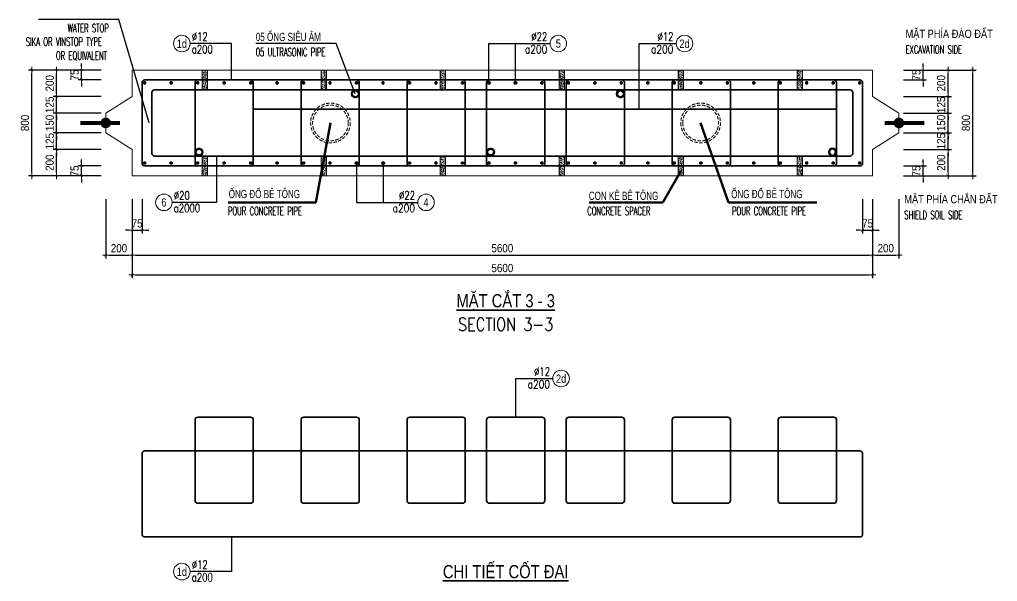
# Model space of a CAD drawing. Header units: millimetres. Extents: x -642477 to 1168880, y -27982 to 330379.
# Drawn here: x 324907 to 347096, y 69033 to 81767 of the extents above; entities that cross this region are included whole.
import ezdxf
from ezdxf.enums import TextEntityAlignment as Align

# ---------------------------------------------------------------- set-up
doc = ezdxf.new("R2010")
doc.units = ezdxf.units.MM
doc.linetypes.add('HIDDEN', pattern=[0.375, 0.25, -0.125])
doc.layers.get('0').update_dxf_attribs({"lineweight": 20})
doc.layers.get('Defpoints').update_dxf_attribs({"color": 151, "lineweight": 9})
for name, color, linetype, lineweight in [('NDC_S_BREAK-LINE', 1, 'Continuous', 15), ('NDC_S_DIAPHGRAM WALL', 3, 'Continuous', 20), ('NDC_S_DIM', 1, 'Continuous', 15), ('NDC_S_ENG TITLE', 3, 'Continuous', 20), ('NDC_S_HATCH MATERIAL', 8, 'Continuous', 13), ('NDC_S_LEADER', 1, 'Continuous', 15), ('NDC_S_LEVEL TEXT', 7, 'Continuous', 20), ('NDC_S_REBAR', 4, 'Continuous', 35), ('NDC_S_VN TEXT', 7, 'Continuous', 20), ('NDC_S_VN TITLE', 6, 'Continuous', 35)]:
    doc.layers.add(name, color=color, linetype=linetype, lineweight=lineweight)
doc.layers.add('NDC_S_REBAR DES.', color=2, linetype='Continuous')
doc.styles.add('ARIAL', font='arial.ttf', dxfattribs={"width": 0.8})
doc.styles.add('NDC_ARIAL', font='arial.ttf', dxfattribs={"width": 0.85})
doc.styles.add('NDC_DIM', font='', dxfattribs={"width": 0.75})
doc.styles.add('NDC_EN TXT', font='romans.shx', dxfattribs={"width": 0.8})
doc.styles.get('NDC_DIM').set_extended_font_data('Dotum')
doc.dimstyles.new('A1-NDC-1-25 (x3)', dxfattribs={"dimscale": 75, "dimtxt": 2.5, "dimasz": 1, "dimexe": 1, "dimexo": 0, "dimgap": 0.8, "dimtad": 1, "dimdec": 0, "dimlfac": 0.333333, "dimdsep": 46, "dimtxsty": 'NDC_ARIAL', "dimblk": 'DIMMARK', "dimcen": 49999.938995, "dimdle": 1.5, "dimclrd": 1, "dimclre": 1, "dimclrt": 3, "dimadec": 0, "dimazin": 0, "dimtfac": 1, "dimtdec": 0, "dimtix": 1, "dimtmove": 2, "dimatfit": 3, "dimfxl": 1, "dimarcsym": 0})
doc.dimstyles.new('NDC_dim_25', dxfattribs={"dimscale": 25, "dimtxt": 2.2, "dimasz": 1.5, "dimexe": 1.5, "dimexo": 2.5, "dimgap": 1, "dimtad": 1, "dimdec": 0, "dimzin": 0, "dimdsep": 46, "dimtxsty": 'NDC_DIM', "dimblk": 'DIMMARK', "dimcen": 0.09, "dimdle": 1.2, "dimclrd": 1, "dimclre": 1, "dimclrt": 3, "dimadec": 0, "dimazin": 0, "dimtfac": 1, "dimtdec": 0, "dimtix": 1, "dimtofl": 0, "dimtmove": 0, "dimatfit": 3, "dimfxl": 6, "dimfxlon": 1, "dimtolj": 1, "dimtzin": 0, "dimarcsym": 0})

# ---------------------------------------------------------------- blocks, each defined once
blk = doc.blocks.new('DIMMARK')
at = {"layer": 'NDC_S_DIM', "color": 1}
blk.add_line((-1.5, 0), (1, 0), dxfattribs=at)
at = {"layer": 'NDC_S_DIM', "color": 2, "const_width": 0.1}
blk.add_lwpolyline([(-0.42, -0.42), (0.42, 0.42)], dxfattribs=at)
blk = doc.blocks.new('Ong sieu am')
at = {"layer": 'NDC_S_HATCH MATERIAL'}
h = blk.add_hatch(dxfattribs=at)
h.set_pattern_fill('ANSI31', color=256, scale=20)
h.set_pattern_definition([(45, (0, 0), (-1.76776695, 1.76776695), [])])
h.paths.add_polyline_path([(-7119.3, 51158.9, 1), (-7179.3, 51158.9, 1)])
h.paths.add_polyline_path([(-7171.3, 51158.9, -1), (-7127.3, 51158.9, -1)], flags=16)
at = {"layer": 'NDC_S_REBAR DES.'}
for radius in [30, 22]:
    blk.add_circle((-7149.3, 51158.9), radius, dxfattribs=at)
blk = doc.blocks.new('ong do BT')
at = {"layer": 'NDC_S_HATCH MATERIAL', "linetype": 'HIDDEN', "ltscale": 100}
for radius in [150, 135]:
    blk.add_circle((-6323.7, 51237.8), radius, dxfattribs=at)
blk = doc.blocks.new('con ke BT')
at = {"layer": 'NDC_S_HATCH MATERIAL'}
h = blk.add_hatch(dxfattribs=at)
h.set_pattern_fill('AR-CONC', color=256, scale=2)
h.set_pattern_definition([(50, (0, 0), (14.3452037, -1.2550427), [1.5, -16.5]), (355, (0, 0), (-2.7750267, 15.0438427), [1.2, -13.2]), (100.451444, (1.195, -0.105), (11.570177, 13.7888), [1.274804, -14.0228422]), (46.1842, (0, 4), (21.3448266, -3.3103856), [2.25, -24.75]), (96.635635, (1.779, 3.724), (18.693239, 19.482372), [1.912207, -21.034275]), (351.184164, (0, 4), (18.693239, 19.482372), [1.8, -19.8]), (21, (2, 3), (11.938141, -8.0523778), [1.5, -16.5]), (326, (2, 3), (4.8663066, 14.503001), [1.2, -13.2]), (71.451445, (2.995, 2.329), (16.8044475, 6.450623), [1.274804, -14.0228422]), (37.5, (0, 0), (0.2431971, 6.6578771), [0, -13.04, 0, -13.4, 0, -13.25]), (7.5, (0, 0), (5.2613907, 7.8882342), [0, -7.64, 0, -12.74, 0, -5.05]), (327.5, (-4.46, 0), (10.6764487, -0.45109743), [0, -5, 0, -15.6, 0, -20.7]), (317.5, (-6.46, 0), (11.6637234, 2.0020996), [0, -6.5, 0, -10.36, 0, -14.7])])
h.paths.add_polyline_path([(-7076.9, 51430.9), (-7116.9, 51430.9), (-7116.9, 51280.9), (-7076.9, 51280.9)])
at = {"layer": 'NDC_S_BREAK-LINE'}
blk.add_lwpolyline([(-7116.9, 51430.9), (-7116.9, 51280.9), (-7076.9, 51280.9), (-7076.9, 51430.9)], close=True, dxfattribs=at)
blk = doc.blocks.new('*U2480')
at = {"layer": 'NDC_S_LEADER', "xscale": 3, "yscale": 3, "zscale": 3}
blk.add_blockref('con ke BT', (21291, -154068), dxfattribs=at)
blk = doc.blocks.new('*U2481')
at = {"layer": 'NDC_S_DIM', "color": 0, "linetype": 'ByBlock', "lineweight": -2, "transparency": 16777216}
for p in [(0, 0), (2700, 0), (5400, 0), (8100, 0), (10800, 0), (13500, 0)]:
    blk.add_blockref('*U2480', p, dxfattribs=at)
blk = doc.blocks.new('*U2482')
at = {"layer": 'NDC_S_LEADER', "xscale": 3, "yscale": 3, "zscale": 3}
blk.add_blockref('con ke BT', (21291, -154068), dxfattribs=at)
blk = doc.blocks.new('*U2483')
at = {"layer": 'NDC_S_DIM', "color": 0, "linetype": 'ByBlock', "lineweight": -2, "transparency": 16777216}
for p in [(0, 0), (2700, 0), (5400, 0), (8100, 0), (10800, 0), (13500, 0)]:
    blk.add_blockref('*U2482', p, dxfattribs=at)
blk = doc.blocks.new('*U367')
blk.add_circle((-2.5, 0), 2.5)
at = {"layer": 'NDC_S_VN TEXT', "color": 3, "style": 'NDC_EN TXT', "width": 0.75}
for tag, p in [('DK1', (0.5, 0.85)), ('KC1', (0.5, -2.97))]:
    blk.add_attdef(tag, p, '', height=2.5, dxfattribs=at)
at = {"layer": 'NDC_S_VN TEXT', "color": 7, "style": 'ARIAL', "width": 0.8}
blk.add_attdef('SH2', text='', height=2.5, dxfattribs=at).set_placement((-2.5, 0), align=Align.MIDDLE)
blk = doc.blocks.new('*U366')
blk.add_circle((2.5, 0), 2.5)
at = {"layer": 'NDC_S_VN TEXT', "color": 3, "style": 'NDC_EN TXT'}
for tag, width, p in [('DK2', 0.75, (-0.85, 0.85)), ('KC2', 0.8, (-0.85, -2.97))]:
    blk.add_attdef(tag, text='', height=2.5, dxfattribs=dict(at, width=width)).set_placement(p, align=Align.RIGHT)
at = {"layer": 'NDC_S_VN TEXT', "color": 7, "style": 'ARIAL', "width": 0.8}
blk.add_attdef('SH3', text='', height=2.5, dxfattribs=at).set_placement((2.5, 0), align=Align.MIDDLE)
blk = doc.blocks.new('kata_block_THEP')
at = {"layer": 'NDC_S_REBAR', "color": 0}
for p, q in [((-0.5, 0), (0.5, 0)), ((-0.35, 0.35), (0.35, -0.35)), ((0.35, 0.35), (-0.35, -0.35)), ((0, 0.5), (0, -0.5))]:
    blk.add_line(p, q, dxfattribs=at)
at = {"layer": 'NDC_S_REBAR', "color": 0, "const_width": 0.0833}
blk.add_lwpolyline([(-0.5, 0, 1), (0.5, 0, 1), (-0.5, 0, 1)], format="xyb", dxfattribs=at)
blk = doc.blocks.new('*U2469')
at = {"layer": 'NDC_S_REBAR', "ltscale": 80, "xscale": 72, "yscale": 72, "zscale": 72}
blk.add_blockref('kata_block_THEP', (0, 0), dxfattribs=at)
blk = doc.blocks.new('*U2470')
at = {"layer": 'NDC_S_LEVEL TEXT', "color": 0, "linetype": 'ByBlock', "lineweight": -2, "transparency": 16777216}
for p in [(0, 0), (600.9, 0), (1201.8, 0), (1802.7, 0), (2403.6, 0), (3004.5, 0), (3605.4, 0), (4206.3, 0), (4807.2, 0), (5408.1, 0), (6009, 0), (6609.9, 0), (7210.8, 0), (7811.7, 0), (8412.6, 0), (9013.5, 0), (9614.4, 0), (10215.3, 0), (10816.2, 0), (11417.1, 0), (12018, 0), (12618.9, 0), (13219.8, 0), (13820.7, 0), (14421.6, 0), (15022.5, 0), (15623.4, 0), (16224.3, 0)]:
    blk.add_blockref('*U2469', p, dxfattribs=at)
blk = doc.blocks.new('*U2475')
at = {"layer": 'NDC_S_REBAR', "ltscale": 80, "xscale": 72, "yscale": 72, "zscale": 72}
blk.add_blockref('kata_block_THEP', (0, 0), dxfattribs=at)
blk = doc.blocks.new('*U2476')
at = {"layer": 'NDC_S_LEVEL TEXT', "color": 0, "linetype": 'ByBlock', "lineweight": -2, "transparency": 16777216}
for p in [(0, 0), (600.9, 0), (1201.8, 0), (1802.7, 0), (2403.6, 0), (3004.5, 0), (3605.4, 0), (4206.3, 0), (4807.2, 0), (5408.1, 0), (6009, 0), (6609.9, 0), (7210.8, 0), (7811.7, 0), (8412.6, 0), (9013.5, 0), (9614.4, 0), (10215.3, 0), (10816.2, 0), (11417.1, 0), (12018, 0), (12618.9, 0), (13219.8, 0), (13820.7, 0), (14421.6, 0), (15022.5, 0), (15623.4, 0), (16224.3, 0)]:
    blk.add_blockref('*U2475', p, dxfattribs=at)
blk = doc.blocks.new('*D2512')
at = {"layer": 'Defpoints', "color": 0, "ltscale": 100, "transparency": 16777216}
for p in [(344967, 78824), (345975, 78824), (344967, 78224)]:
    blk.add_point(p, dxfattribs=at)
at = {"layer": 'NDC_S_DIM', "color": 1, "lineweight": -2, "ltscale": 100, "transparency": 16777216}
for p, q in [((344967, 78824), (346050, 78824)), ((345975, 78299), (345975, 78749)), ((344967, 78224), (346050, 78224))]:
    blk.add_line(p, q, dxfattribs=at)
at = {"layer": 'NDC_S_DIM', "color": 1, "lineweight": -2, "ltscale": 100, "transparency": 16777216, "xscale": 75, "yscale": 75, "zscale": 75}
for p, rotation in [((345975, 78824), 90), ((345975, 78224), 270)]:
    blk.add_blockref('DIMMARK', p, dxfattribs=dict(at, rotation=rotation))
at = {"layer": 'NDC_S_DIM', "color": 3, "ltscale": 100, "transparency": 16777216, "insert": (345819, 78524), "char_height": 187.5, "attachment_point": 5, "rotation": 90, "style": 'NDC_ARIAL'}
blk.add_mtext('200', dxfattribs=at)
blk = doc.blocks.new('*D2513')
at = {"layer": 'Defpoints', "color": 0, "ltscale": 100, "transparency": 16777216}
for p in [(344967, 79199), (345975, 79199), (344967, 78824)]:
    blk.add_point(p, dxfattribs=at)
at = {"layer": 'NDC_S_DIM', "color": 1, "lineweight": -2, "ltscale": 100, "transparency": 16777216}
for p, q in [((345975, 79274), (345975, 79349)), ((344967, 79199), (346050, 79199)), ((345975, 78824), (345975, 79199)), ((344967, 78824), (346050, 78824)), ((345975, 78749), (345975, 78674))]:
    blk.add_line(p, q, dxfattribs=at)
at = {"layer": 'NDC_S_DIM', "color": 1, "lineweight": -2, "ltscale": 100, "transparency": 16777216, "xscale": 75, "yscale": 75, "zscale": 75}
for p, rotation in [((345975, 79199), 270), ((345975, 78824), 90)]:
    blk.add_blockref('DIMMARK', p, dxfattribs=dict(at, rotation=rotation))
at = {"layer": 'NDC_S_DIM', "color": 3, "ltscale": 100, "transparency": 16777216, "insert": (345819, 79011), "char_height": 187.5, "attachment_point": 5, "rotation": 90, "style": 'NDC_ARIAL'}
blk.add_mtext('125', dxfattribs=at)
blk = doc.blocks.new('*D2514')
at = {"layer": 'Defpoints', "color": 0, "ltscale": 100, "transparency": 16777216}
for p in [(344967, 79649), (345975, 79649), (344967, 79199)]:
    blk.add_point(p, dxfattribs=at)
at = {"layer": 'NDC_S_DIM', "color": 1, "lineweight": -2, "ltscale": 100, "transparency": 16777216}
for p, q in [((345975, 79724), (345975, 79799)), ((344967, 79649), (346050, 79649)), ((345975, 79199), (345975, 79649)), ((344967, 79199), (346050, 79199)), ((345975, 79124), (345975, 79049))]:
    blk.add_line(p, q, dxfattribs=at)
at = {"layer": 'NDC_S_DIM', "color": 1, "lineweight": -2, "ltscale": 100, "transparency": 16777216, "xscale": 75, "yscale": 75, "zscale": 75}
for p, rotation in [((345975, 79649), 270), ((345975, 79199), 90)]:
    blk.add_blockref('DIMMARK', p, dxfattribs=dict(at, rotation=rotation))
at = {"layer": 'NDC_S_DIM', "color": 3, "ltscale": 100, "transparency": 16777216, "insert": (345819, 79424), "char_height": 187.5, "attachment_point": 5, "rotation": 90, "style": 'NDC_ARIAL'}
blk.add_mtext('150', dxfattribs=at)
blk = doc.blocks.new('*D2515')
at = {"layer": 'Defpoints', "color": 0, "ltscale": 100, "transparency": 16777216}
for p in [(344967, 80024), (345975, 80024), (344967, 79649)]:
    blk.add_point(p, dxfattribs=at)
at = {"layer": 'NDC_S_DIM', "color": 1, "lineweight": -2, "ltscale": 100, "transparency": 16777216}
for p, q in [((345975, 80099), (345975, 80174)), ((344967, 80024), (346050, 80024)), ((345975, 79649), (345975, 80024)), ((344967, 79649), (346050, 79649)), ((345975, 79574), (345975, 79499))]:
    blk.add_line(p, q, dxfattribs=at)
at = {"layer": 'NDC_S_DIM', "color": 1, "lineweight": -2, "ltscale": 100, "transparency": 16777216, "xscale": 75, "yscale": 75, "zscale": 75}
for p, rotation in [((345975, 80024), 270), ((345975, 79649), 90)]:
    blk.add_blockref('DIMMARK', p, dxfattribs=dict(at, rotation=rotation))
at = {"layer": 'NDC_S_DIM', "color": 3, "ltscale": 100, "transparency": 16777216, "insert": (345819, 79836), "char_height": 187.5, "attachment_point": 5, "rotation": 90, "style": 'NDC_ARIAL'}
blk.add_mtext('125', dxfattribs=at)
blk = doc.blocks.new('*D2516')
at = {"layer": 'Defpoints', "color": 0, "ltscale": 100, "transparency": 16777216}
for p in [(344967, 80624), (345975, 80624), (344967, 80024)]:
    blk.add_point(p, dxfattribs=at)
at = {"layer": 'NDC_S_DIM', "color": 1, "lineweight": -2, "ltscale": 100, "transparency": 16777216}
for p, q in [((344967, 80624), (346050, 80624)), ((345975, 80099), (345975, 80549)), ((344967, 80024), (346050, 80024))]:
    blk.add_line(p, q, dxfattribs=at)
at = {"layer": 'NDC_S_DIM', "color": 1, "lineweight": -2, "ltscale": 100, "transparency": 16777216, "xscale": 75, "yscale": 75, "zscale": 75}
for p, rotation in [((345975, 80624), 90), ((345975, 80024), 270)]:
    blk.add_blockref('DIMMARK', p, dxfattribs=dict(at, rotation=rotation))
at = {"layer": 'NDC_S_DIM', "color": 3, "ltscale": 100, "transparency": 16777216, "insert": (345819, 80324), "char_height": 187.5, "attachment_point": 5, "rotation": 90, "style": 'NDC_ARIAL'}
blk.add_mtext('200', dxfattribs=at)
blk = doc.blocks.new('*D2517')
at = {"layer": 'Defpoints', "color": 0, "ltscale": 100, "transparency": 16777216}
for p in [(344967, 80624), (346538, 80624), (344967, 78224)]:
    blk.add_point(p, dxfattribs=at)
at = {"layer": 'NDC_S_DIM', "color": 1, "lineweight": -2, "ltscale": 100, "transparency": 16777216}
for p, q in [((344967, 80624), (346613, 80624)), ((346538, 78299), (346538, 80549)), ((344967, 78224), (346613, 78224))]:
    blk.add_line(p, q, dxfattribs=at)
at = {"layer": 'NDC_S_DIM', "color": 1, "lineweight": -2, "ltscale": 100, "transparency": 16777216, "xscale": 75, "yscale": 75, "zscale": 75}
for p, rotation in [((346538, 80624), 90), ((346538, 78224), 270)]:
    blk.add_blockref('DIMMARK', p, dxfattribs=dict(at, rotation=rotation))
at = {"layer": 'NDC_S_DIM', "color": 3, "ltscale": 100, "transparency": 16777216, "insert": (346382, 79424), "char_height": 187.5, "attachment_point": 5, "rotation": 90, "style": 'NDC_ARIAL'}
blk.add_mtext('800', dxfattribs=at)
blk = doc.blocks.new('*D2518')
at = {"layer": 'Defpoints', "color": 0, "ltscale": 100, "transparency": 16777216}
for p in [(344967, 78449), (345413, 78449), (344967, 78224)]:
    blk.add_point(p, dxfattribs=at)
at = {"layer": 'NDC_S_DIM', "color": 1, "lineweight": -2, "ltscale": 100, "transparency": 16777216}
for p, q in [((345413, 78524), (345413, 78599)), ((344967, 78449), (345488, 78449)), ((345413, 78224), (345413, 78449)), ((344967, 78224), (345488, 78224)), ((345413, 78149), (345413, 78074))]:
    blk.add_line(p, q, dxfattribs=at)
at = {"layer": 'NDC_S_DIM', "color": 1, "lineweight": -2, "ltscale": 100, "transparency": 16777216, "xscale": 75, "yscale": 75, "zscale": 75}
for p, rotation in [((345413, 78449), 270), ((345413, 78224), 90)]:
    blk.add_blockref('DIMMARK', p, dxfattribs=dict(at, rotation=rotation))
at = {"layer": 'NDC_S_DIM', "color": 3, "ltscale": 100, "transparency": 16777216, "insert": (345257, 78336), "char_height": 187.5, "attachment_point": 5, "rotation": 90, "style": 'NDC_ARIAL'}
blk.add_mtext('75', dxfattribs=at)
blk = doc.blocks.new('*D2519')
at = {"layer": 'Defpoints', "color": 0, "ltscale": 100, "transparency": 16777216}
for p in [(344967, 80624), (345413, 80624), (344967, 80399)]:
    blk.add_point(p, dxfattribs=at)
at = {"layer": 'NDC_S_DIM', "color": 1, "lineweight": -2, "ltscale": 100, "transparency": 16777216}
for p, q in [((345413, 80699), (345413, 80774)), ((344967, 80624), (345488, 80624)), ((345413, 80399), (345413, 80624)), ((344967, 80399), (345488, 80399)), ((345413, 80324), (345413, 80249))]:
    blk.add_line(p, q, dxfattribs=at)
at = {"layer": 'NDC_S_DIM', "color": 1, "lineweight": -2, "ltscale": 100, "transparency": 16777216, "xscale": 75, "yscale": 75, "zscale": 75}
for p, rotation in [((345413, 80624), 270), ((345413, 80399), 90)]:
    blk.add_blockref('DIMMARK', p, dxfattribs=dict(at, rotation=rotation))
at = {"layer": 'NDC_S_DIM', "color": 3, "ltscale": 100, "transparency": 16777216, "insert": (345257, 80511), "char_height": 187.5, "attachment_point": 5, "rotation": 90, "style": 'NDC_ARIAL'}
blk.add_mtext('75', dxfattribs=at)
blk = doc.blocks.new('*D2520')
at = {"layer": 'Defpoints', "color": 0, "ltscale": 100, "transparency": 16777216}
for p in [(327462, 77694), (327687, 77694), (327687, 76992)]:
    blk.add_point(p, dxfattribs=at)
at = {"layer": 'NDC_S_DIM', "color": 1, "lineweight": -2, "ltscale": 100, "transparency": 16777216}
for p, q in [((327462, 77694), (327462, 76917)), ((327687, 77694), (327687, 76917)), ((327387, 76992), (327312, 76992)), ((327462, 76992), (327687, 76992)), ((327762, 76992), (327837, 76992))]:
    blk.add_line(p, q, dxfattribs=at)
at = {"layer": 'NDC_S_DIM', "color": 1, "lineweight": -2, "ltscale": 100, "transparency": 16777216, "xscale": 75, "yscale": 75, "zscale": 75}
blk.add_blockref('DIMMARK', (327462, 76992), dxfattribs=at)
at = {"layer": 'NDC_S_DIM', "color": 1, "lineweight": -2, "ltscale": 100, "transparency": 16777216, "xscale": 75, "yscale": 75, "zscale": 75, "rotation": 180}
blk.add_blockref('DIMMARK', (327687, 76992), dxfattribs=at)
at = {"layer": 'NDC_S_DIM', "color": 3, "ltscale": 100, "transparency": 16777216, "insert": (327574, 77147), "char_height": 187.5, "attachment_point": 5, "style": 'NDC_ARIAL'}
blk.add_mtext('75', dxfattribs=at)
blk = doc.blocks.new('*D2521')
at = {"layer": 'Defpoints', "color": 0, "ltscale": 100, "transparency": 16777216}
for p in [(344037, 77694), (344262, 77694), (344262, 76992)]:
    blk.add_point(p, dxfattribs=at)
at = {"layer": 'NDC_S_DIM', "color": 1, "lineweight": -2, "ltscale": 100, "transparency": 16777216}
for p, q in [((344037, 77694), (344037, 76917)), ((344262, 77694), (344262, 76917)), ((343962, 76992), (343887, 76992)), ((344037, 76992), (344262, 76992)), ((344337, 76992), (344412, 76992))]:
    blk.add_line(p, q, dxfattribs=at)
at = {"layer": 'NDC_S_DIM', "color": 1, "lineweight": -2, "ltscale": 100, "transparency": 16777216, "xscale": 75, "yscale": 75, "zscale": 75}
blk.add_blockref('DIMMARK', (344037, 76992), dxfattribs=at)
at = {"layer": 'NDC_S_DIM', "color": 1, "lineweight": -2, "ltscale": 100, "transparency": 16777216, "xscale": 75, "yscale": 75, "zscale": 75, "rotation": 180}
blk.add_blockref('DIMMARK', (344262, 76992), dxfattribs=at)
at = {"layer": 'NDC_S_DIM', "color": 3, "ltscale": 100, "transparency": 16777216, "insert": (344149, 77147), "char_height": 187.5, "attachment_point": 5, "style": 'NDC_ARIAL'}
blk.add_mtext('75', dxfattribs=at)
blk = doc.blocks.new('*D2522')
at = {"layer": 'Defpoints', "color": 0, "ltscale": 100, "transparency": 16777216}
for p in [(326862, 77694), (327462, 77694), (327462, 76429)]:
    blk.add_point(p, dxfattribs=at)
at = {"layer": 'NDC_S_DIM', "color": 1, "lineweight": -2, "ltscale": 100, "transparency": 16777216}
for p, q in [((326862, 77694), (326862, 76354)), ((327462, 77694), (327462, 76354)), ((326937, 76429), (327387, 76429))]:
    blk.add_line(p, q, dxfattribs=at)
at = {"layer": 'NDC_S_DIM', "color": 1, "lineweight": -2, "ltscale": 100, "transparency": 16777216, "xscale": 75, "yscale": 75, "zscale": 75, "rotation": 180}
blk.add_blockref('DIMMARK', (326862, 76429), dxfattribs=at)
at = {"layer": 'NDC_S_DIM', "color": 1, "lineweight": -2, "ltscale": 100, "transparency": 16777216, "xscale": 75, "yscale": 75, "zscale": 75}
blk.add_blockref('DIMMARK', (327462, 76429), dxfattribs=at)
at = {"layer": 'NDC_S_DIM', "color": 3, "ltscale": 100, "transparency": 16777216, "insert": (327162, 76585), "char_height": 187.5, "attachment_point": 5, "style": 'NDC_ARIAL'}
blk.add_mtext('200', dxfattribs=at)
blk = doc.blocks.new('*D2523')
at = {"layer": 'Defpoints', "color": 0, "ltscale": 100, "transparency": 16777216}
for p in [(327462, 77694), (344262, 77694), (344262, 76429)]:
    blk.add_point(p, dxfattribs=at)
at = {"layer": 'NDC_S_DIM', "color": 1, "lineweight": -2, "ltscale": 100, "transparency": 16777216}
for p, q in [((327462, 77694), (327462, 76354)), ((344262, 77694), (344262, 76354)), ((327537, 76429), (344187, 76429))]:
    blk.add_line(p, q, dxfattribs=at)
at = {"layer": 'NDC_S_DIM', "color": 1, "lineweight": -2, "ltscale": 100, "transparency": 16777216, "xscale": 75, "yscale": 75, "zscale": 75, "rotation": 180}
blk.add_blockref('DIMMARK', (327462, 76429), dxfattribs=at)
at = {"layer": 'NDC_S_DIM', "color": 1, "lineweight": -2, "ltscale": 100, "transparency": 16777216, "xscale": 75, "yscale": 75, "zscale": 75}
blk.add_blockref('DIMMARK', (344262, 76429), dxfattribs=at)
at = {"layer": 'NDC_S_DIM', "color": 3, "ltscale": 100, "transparency": 16777216, "insert": (335862, 76585), "char_height": 187.5, "attachment_point": 5, "style": 'NDC_ARIAL'}
blk.add_mtext('5600', dxfattribs=at)
blk = doc.blocks.new('*D2524')
at = {"layer": 'Defpoints', "color": 0, "ltscale": 100, "transparency": 16777216}
for p in [(344262, 77694), (344862, 77694), (344862, 76429)]:
    blk.add_point(p, dxfattribs=at)
at = {"layer": 'NDC_S_DIM', "color": 1, "lineweight": -2, "ltscale": 100, "transparency": 16777216}
for p, q in [((344262, 77694), (344262, 76354)), ((344862, 77694), (344862, 76354)), ((344337, 76429), (344787, 76429))]:
    blk.add_line(p, q, dxfattribs=at)
at = {"layer": 'NDC_S_DIM', "color": 1, "lineweight": -2, "ltscale": 100, "transparency": 16777216, "xscale": 75, "yscale": 75, "zscale": 75, "rotation": 180}
blk.add_blockref('DIMMARK', (344262, 76429), dxfattribs=at)
at = {"layer": 'NDC_S_DIM', "color": 1, "lineweight": -2, "ltscale": 100, "transparency": 16777216, "xscale": 75, "yscale": 75, "zscale": 75}
blk.add_blockref('DIMMARK', (344862, 76429), dxfattribs=at)
at = {"layer": 'NDC_S_DIM', "color": 3, "ltscale": 100, "transparency": 16777216, "insert": (344562, 76585), "char_height": 187.5, "attachment_point": 5, "style": 'NDC_ARIAL'}
blk.add_mtext('200', dxfattribs=at)
blk = doc.blocks.new('*D2525')
at = {"layer": 'Defpoints', "color": 0, "ltscale": 100, "transparency": 16777216}
for p in [(327462, 77694), (344262, 77694), (344262, 75979)]:
    blk.add_point(p, dxfattribs=at)
at = {"layer": 'NDC_S_DIM', "color": 1, "lineweight": -2, "ltscale": 100, "transparency": 16777216}
for p, q in [((327462, 77694), (327462, 75904)), ((344262, 77694), (344262, 75904)), ((327537, 75979), (344187, 75979))]:
    blk.add_line(p, q, dxfattribs=at)
at = {"layer": 'NDC_S_DIM', "color": 1, "lineweight": -2, "ltscale": 100, "transparency": 16777216, "xscale": 75, "yscale": 75, "zscale": 75, "rotation": 180}
blk.add_blockref('DIMMARK', (327462, 75979), dxfattribs=at)
at = {"layer": 'NDC_S_DIM', "color": 1, "lineweight": -2, "ltscale": 100, "transparency": 16777216, "xscale": 75, "yscale": 75, "zscale": 75}
blk.add_blockref('DIMMARK', (344262, 75979), dxfattribs=at)
at = {"layer": 'NDC_S_DIM', "color": 3, "ltscale": 100, "transparency": 16777216, "insert": (335862, 76135), "char_height": 187.5, "attachment_point": 5, "style": 'NDC_ARIAL'}
blk.add_mtext('5600', dxfattribs=at)
blk = doc.blocks.new('*D2561')
at = {"layer": 'Defpoints', "color": 0, "ltscale": 100, "transparency": 16777216}
for p in [(325748, 78824), (326756, 78824), (326756, 78224)]:
    blk.add_point(p, dxfattribs=at)
at = {"layer": 'NDC_S_DIM', "color": 1, "lineweight": -2, "ltscale": 100, "transparency": 16777216}
for p, q in [((326756, 78824), (325673, 78824)), ((325748, 78299), (325748, 78749)), ((326756, 78224), (325673, 78224))]:
    blk.add_line(p, q, dxfattribs=at)
at = {"layer": 'NDC_S_DIM', "color": 1, "lineweight": -2, "ltscale": 100, "transparency": 16777216, "xscale": 75, "yscale": 75, "zscale": 75}
for p, rotation in [((325748, 78824), 90), ((325748, 78224), 270)]:
    blk.add_blockref('DIMMARK', p, dxfattribs=dict(at, rotation=rotation))
at = {"layer": 'NDC_S_DIM', "color": 3, "ltscale": 100, "transparency": 16777216, "insert": (325592, 78524), "char_height": 187.5, "attachment_point": 5, "rotation": 90, "style": 'NDC_ARIAL'}
blk.add_mtext('200', dxfattribs=at)
blk = doc.blocks.new('*D2562')
at = {"layer": 'Defpoints', "color": 0, "ltscale": 100, "transparency": 16777216}
for p in [(325748, 79199), (326756, 79199), (326756, 78824)]:
    blk.add_point(p, dxfattribs=at)
at = {"layer": 'NDC_S_DIM', "color": 1, "lineweight": -2, "ltscale": 100, "transparency": 16777216}
for p, q in [((325748, 79274), (325748, 79349)), ((326756, 79199), (325673, 79199)), ((325748, 78824), (325748, 79199)), ((326756, 78824), (325673, 78824)), ((325748, 78749), (325748, 78674))]:
    blk.add_line(p, q, dxfattribs=at)
at = {"layer": 'NDC_S_DIM', "color": 1, "lineweight": -2, "ltscale": 100, "transparency": 16777216, "xscale": 75, "yscale": 75, "zscale": 75}
for p, rotation in [((325748, 79199), 270), ((325748, 78824), 90)]:
    blk.add_blockref('DIMMARK', p, dxfattribs=dict(at, rotation=rotation))
at = {"layer": 'NDC_S_DIM', "color": 3, "ltscale": 100, "transparency": 16777216, "insert": (325592, 79011), "char_height": 187.5, "attachment_point": 5, "rotation": 90, "style": 'NDC_ARIAL'}
blk.add_mtext('125', dxfattribs=at)
blk = doc.blocks.new('*D2563')
at = {"layer": 'Defpoints', "color": 0, "ltscale": 100, "transparency": 16777216}
for p in [(325748, 79649), (326756, 79649), (326756, 79199)]:
    blk.add_point(p, dxfattribs=at)
at = {"layer": 'NDC_S_DIM', "color": 1, "lineweight": -2, "ltscale": 100, "transparency": 16777216}
for p, q in [((325748, 79724), (325748, 79799)), ((326756, 79649), (325673, 79649)), ((325748, 79199), (325748, 79649)), ((326756, 79199), (325673, 79199)), ((325748, 79124), (325748, 79049))]:
    blk.add_line(p, q, dxfattribs=at)
at = {"layer": 'NDC_S_DIM', "color": 1, "lineweight": -2, "ltscale": 100, "transparency": 16777216, "xscale": 75, "yscale": 75, "zscale": 75}
for p, rotation in [((325748, 79649), 270), ((325748, 79199), 90)]:
    blk.add_blockref('DIMMARK', p, dxfattribs=dict(at, rotation=rotation))
at = {"layer": 'NDC_S_DIM', "color": 3, "ltscale": 100, "transparency": 16777216, "insert": (325592, 79424), "char_height": 187.5, "attachment_point": 5, "rotation": 90, "style": 'NDC_ARIAL'}
blk.add_mtext('150', dxfattribs=at)
blk = doc.blocks.new('*D2564')
at = {"layer": 'Defpoints', "color": 0, "ltscale": 100, "transparency": 16777216}
for p in [(325748, 80024), (326756, 80024), (326756, 79649)]:
    blk.add_point(p, dxfattribs=at)
at = {"layer": 'NDC_S_DIM', "color": 1, "lineweight": -2, "ltscale": 100, "transparency": 16777216}
for p, q in [((325748, 80099), (325748, 80174)), ((326756, 80024), (325673, 80024)), ((325748, 79649), (325748, 80024)), ((326756, 79649), (325673, 79649)), ((325748, 79574), (325748, 79499))]:
    blk.add_line(p, q, dxfattribs=at)
at = {"layer": 'NDC_S_DIM', "color": 1, "lineweight": -2, "ltscale": 100, "transparency": 16777216, "xscale": 75, "yscale": 75, "zscale": 75}
for p, rotation in [((325748, 80024), 270), ((325748, 79649), 90)]:
    blk.add_blockref('DIMMARK', p, dxfattribs=dict(at, rotation=rotation))
at = {"layer": 'NDC_S_DIM', "color": 3, "ltscale": 100, "transparency": 16777216, "insert": (325592, 79836), "char_height": 187.5, "attachment_point": 5, "rotation": 90, "style": 'NDC_ARIAL'}
blk.add_mtext('125', dxfattribs=at)
blk = doc.blocks.new('*D2565')
at = {"layer": 'Defpoints', "color": 0, "ltscale": 100, "transparency": 16777216}
for p in [(325748, 80624), (326756, 80624), (326756, 80024)]:
    blk.add_point(p, dxfattribs=at)
at = {"layer": 'NDC_S_DIM', "color": 1, "lineweight": -2, "ltscale": 100, "transparency": 16777216}
for p, q in [((326756, 80624), (325673, 80624)), ((325748, 80099), (325748, 80549)), ((326756, 80024), (325673, 80024))]:
    blk.add_line(p, q, dxfattribs=at)
at = {"layer": 'NDC_S_DIM', "color": 1, "lineweight": -2, "ltscale": 100, "transparency": 16777216, "xscale": 75, "yscale": 75, "zscale": 75}
for p, rotation in [((325748, 80624), 90), ((325748, 80024), 270)]:
    blk.add_blockref('DIMMARK', p, dxfattribs=dict(at, rotation=rotation))
at = {"layer": 'NDC_S_DIM', "color": 3, "ltscale": 100, "transparency": 16777216, "insert": (325592, 80324), "char_height": 187.5, "attachment_point": 5, "rotation": 90, "style": 'NDC_ARIAL'}
blk.add_mtext('200', dxfattribs=at)
blk = doc.blocks.new('*D2566')
at = {"layer": 'Defpoints', "color": 0, "ltscale": 100, "transparency": 16777216}
for p in [(325186, 80624), (326756, 80624), (326756, 78224)]:
    blk.add_point(p, dxfattribs=at)
at = {"layer": 'NDC_S_DIM', "color": 1, "lineweight": -2, "ltscale": 100, "transparency": 16777216}
for p, q in [((326756, 80624), (325111, 80624)), ((325186, 78299), (325186, 80549)), ((326756, 78224), (325111, 78224))]:
    blk.add_line(p, q, dxfattribs=at)
at = {"layer": 'NDC_S_DIM', "color": 1, "lineweight": -2, "ltscale": 100, "transparency": 16777216, "xscale": 75, "yscale": 75, "zscale": 75}
for p, rotation in [((325186, 80624), 90), ((325186, 78224), 270)]:
    blk.add_blockref('DIMMARK', p, dxfattribs=dict(at, rotation=rotation))
at = {"layer": 'NDC_S_DIM', "color": 3, "ltscale": 100, "transparency": 16777216, "insert": (325030, 79424), "char_height": 187.5, "attachment_point": 5, "rotation": 90, "style": 'NDC_ARIAL'}
blk.add_mtext('800', dxfattribs=at)
blk = doc.blocks.new('*D2567')
at = {"layer": 'Defpoints', "color": 0, "ltscale": 100, "transparency": 16777216}
for p in [(326311, 78449), (326756, 78449), (326756, 78224)]:
    blk.add_point(p, dxfattribs=at)
at = {"layer": 'NDC_S_DIM', "color": 1, "lineweight": -2, "ltscale": 100, "transparency": 16777216}
for p, q in [((326311, 78524), (326311, 78599)), ((326756, 78449), (326236, 78449)), ((326311, 78224), (326311, 78449)), ((326756, 78224), (326236, 78224)), ((326311, 78149), (326311, 78074))]:
    blk.add_line(p, q, dxfattribs=at)
at = {"layer": 'NDC_S_DIM', "color": 1, "lineweight": -2, "ltscale": 100, "transparency": 16777216, "xscale": 75, "yscale": 75, "zscale": 75}
for p, rotation in [((326311, 78449), 270), ((326311, 78224), 90)]:
    blk.add_blockref('DIMMARK', p, dxfattribs=dict(at, rotation=rotation))
at = {"layer": 'NDC_S_DIM', "color": 3, "ltscale": 100, "transparency": 16777216, "insert": (326155, 78336), "char_height": 187.5, "attachment_point": 5, "rotation": 90, "style": 'NDC_ARIAL'}
blk.add_mtext('75', dxfattribs=at)
blk = doc.blocks.new('*D2568')
at = {"layer": 'Defpoints', "color": 0, "ltscale": 100, "transparency": 16777216}
for p in [(326311, 80624), (326756, 80624), (326756, 80399)]:
    blk.add_point(p, dxfattribs=at)
at = {"layer": 'NDC_S_DIM', "color": 1, "lineweight": -2, "ltscale": 100, "transparency": 16777216}
for p, q in [((326311, 80699), (326311, 80774)), ((326756, 80624), (326236, 80624)), ((326311, 80399), (326311, 80624)), ((326756, 80399), (326236, 80399)), ((326311, 80324), (326311, 80249))]:
    blk.add_line(p, q, dxfattribs=at)
at = {"layer": 'NDC_S_DIM', "color": 1, "lineweight": -2, "ltscale": 100, "transparency": 16777216, "xscale": 75, "yscale": 75, "zscale": 75}
for p, rotation in [((326311, 80624), 270), ((326311, 80399), 90)]:
    blk.add_blockref('DIMMARK', p, dxfattribs=dict(at, rotation=rotation))
at = {"layer": 'NDC_S_DIM', "color": 3, "ltscale": 100, "transparency": 16777216, "insert": (326155, 80511), "char_height": 187.5, "attachment_point": 5, "rotation": 90, "style": 'NDC_ARIAL'}
blk.add_mtext('75', dxfattribs=at)

msp = doc.modelspace()

# ---------------------------------------------------------------- linework, layer by layer
at = {"layer": 'NDC_S_DIAPHGRAM WALL', "ltscale": 0.01}
for p, q in [((344261.6, 80623.9), (344261.6, 80023.9)), ((344261.6, 80023.9), (344861.6, 79648.9)), ((344861.6, 79648.9), (344861.6, 79198.9)), ((344861.6, 79198.9), (344261.6, 78823.9)), ((344261.6, 78823.9), (344261.6, 78223.9)), ((344261.6, 78223.9), (327461.6, 78223.9))]:
    msp.add_line(p, q, dxfattribs=at)
for points in [[(327461.6, 80623.9), (327461.6, 80023.9), (326861.6, 79648.9), (326861.6, 79198.9), (327461.6, 78823.9), (327461.6, 78223.9)], [(327461.6, 80623.9), (344261.6, 80623.9)]]:
    msp.add_lwpolyline(points, dxfattribs=at)
at = {"layer": 'NDC_S_DIAPHGRAM WALL', "ltscale": 50, "const_width": 90}
for points in [[(327183.7, 79423.9), (326283.7, 79423.9)], [(344539.5, 79423.9), (345439.5, 79423.9)]]:
    msp.add_lwpolyline(points, dxfattribs=at)
at = {"layer": 'NDC_S_DIAPHGRAM WALL', "ltscale": 50, "const_width": 120}
for points in [[(326921.6, 79423.9, -1), (326801.6, 79423.9, -1)], [(344801.6, 79423.9, 1), (344921.6, 79423.9, 1)]]:
    msp.add_lwpolyline(points, format="xyb", close=True, dxfattribs=at)
at = {"layer": 'NDC_S_REBAR'}
for points in [[(327686.6, 78508.9, 0.4142136), (327746.6, 78448.9), (343976.6, 78448.9, 0.4142136), (344036.6, 78508.9), (344036.6, 80338.9, 0.4142136), (343976.6, 80398.9), (327746.6, 80398.9, 0.4142136), (327686.6, 80338.9), (327686.6, 78508.9)], [(327686.6, 71931.5), (327686.6, 70101.5, 0.4142136), (327746.6, 70041.5), (343976.6, 70041.5, 0.4142136), (344036.6, 70101.5), (344036.6, 71931.5, 0.4142136), (343976.6, 71991.5), (327746.6, 71991.5, 0.4142136), (327686.6, 71931.5)]]:
    msp.add_lwpolyline(points, format="xyb", dxfattribs=at)
for points in [[(328948.5, 80398.9), (330149.8, 80398.9, -0.4142136), (330209.8, 80338.9), (330209.8, 78508.9, -0.4142136), (330149.8, 78448.9), (328948.5, 78448.9, -0.4142136), (328888.5, 78508.9), (328888.5, 80338.9, -0.4142136)], [(331354.5, 80398.9), (332555.8, 80398.9, -0.4142136), (332615.8, 80338.9), (332615.8, 78508.9, -0.4142136), (332555.8, 78448.9), (331354.5, 78448.9, -0.4142136), (331294.5, 78508.9), (331294.5, 80338.9, -0.4142136)], [(333760.5, 80398.9), (334961.8, 80398.9, -0.4142136), (335021.8, 80338.9), (335021.8, 78508.9, -0.4142136), (334961.8, 78448.9), (333760.5, 78448.9, -0.4142136), (333700.5, 78508.9), (333700.5, 80338.9, -0.4142136)], [(335565, 80398.9), (336766.3, 80398.9, -0.4142136), (336826.3, 80338.9), (336826.3, 78508.9, -0.4142136), (336766.3, 78448.9), (335565, 78448.9, -0.4142136), (335505, 78508.9), (335505, 80338.9, -0.4142136)], [(337369.5, 80398.9), (338570.8, 80398.9, -0.4142136), (338630.8, 80338.9), (338630.8, 78508.9, -0.4142136), (338570.8, 78448.9), (337369.5, 78448.9, -0.4142136), (337309.5, 78508.9), (337309.5, 80338.9, -0.4142136)], [(339775.5, 80398.9), (340976.8, 80398.9, -0.4142136), (341036.8, 80338.9), (341036.8, 78508.9, -0.4142136), (340976.8, 78448.9), (339775.5, 78448.9, -0.4142136), (339715.5, 78508.9), (339715.5, 80338.9, -0.4142136)], [(342181.5, 80398.9), (343382.8, 80398.9, -0.4142136), (343442.8, 80338.9), (343442.8, 78508.9, -0.4142136), (343382.8, 78448.9), (342181.5, 78448.9, -0.4142136), (342121.5, 78508.9), (342121.5, 80338.9, -0.4142136)], [(327971.6, 80173.9), (343751.6, 80173.9, -0.4142136), (343811.6, 80113.9), (343811.6, 78733.9, -0.4142136), (343751.6, 78673.9), (327971.6, 78673.9, -0.4142136), (327911.6, 78733.9), (327911.6, 80113.9, -0.4142136)], [(328948.5, 72755.2), (330149.8, 72755.2, -0.4142136), (330209.8, 72695.2), (330209.8, 70865.2, -0.4142136), (330149.8, 70805.2), (328948.5, 70805.2, -0.4142136), (328888.5, 70865.2), (328888.5, 72695.2, -0.4142136)], [(331354.5, 72755.2), (332555.8, 72755.2, -0.4142136), (332615.8, 72695.2), (332615.8, 70865.2, -0.4142136), (332555.8, 70805.2), (331354.5, 70805.2, -0.4142136), (331294.5, 70865.2), (331294.5, 72695.2, -0.4142136)], [(333760.5, 72755.2), (334961.8, 72755.2, -0.4142136), (335021.8, 72695.2), (335021.8, 70865.2, -0.4142136), (334961.8, 70805.2), (333760.5, 70805.2, -0.4142136), (333700.5, 70865.2), (333700.5, 72695.2, -0.4142136)], [(335565, 72755.2), (336766.3, 72755.2, -0.4142136), (336826.3, 72695.2), (336826.3, 70865.2, -0.4142136), (336766.3, 70805.2), (335565, 70805.2, -0.4142136), (335505, 70865.2), (335505, 72695.2, -0.4142136)], [(337369.5, 72755.2), (338570.8, 72755.2, -0.4142136), (338630.8, 72695.2), (338630.8, 70865.2, -0.4142136), (338570.8, 70805.2), (337369.5, 70805.2, -0.4142136), (337309.5, 70865.2), (337309.5, 72695.2, -0.4142136)], [(339775.5, 72755.2), (340976.8, 72755.2, -0.4142136), (341036.8, 72695.2), (341036.8, 70865.2, -0.4142136), (340976.8, 70805.2), (339775.5, 70805.2, -0.4142136), (339715.5, 70865.2), (339715.5, 72695.2, -0.4142136)], [(342181.5, 72755.2), (343382.8, 72755.2, -0.4142136), (343442.8, 72695.2), (343442.8, 70865.2, -0.4142136), (343382.8, 70805.2), (342181.5, 70805.2, -0.4142136), (342121.5, 70865.2), (342121.5, 72695.2, -0.4142136)]]:
    msp.add_lwpolyline(points, format="xyb", close=True, dxfattribs=at)

# ---------------------------------------------------------------- block references
at = {"layer": 'NDC_S_DIM', "ltscale": 80, "xscale": 75, "yscale": 75, "zscale": 75}
for name, p, values in [('*U367', (328777, 81223.9), {'SH2': '1d', 'DK1': '%%c12', 'KC1': 'a200'}), ('*U366', (336945.1, 81223.9), {'SH3': '5', 'DK2': '%%c22', 'KC2': 'a200'}), ('*U366', (339807.9, 81223.9), {'SH3': '2d', 'DK2': '%%c12', 'KC2': 'a200'}), ('*U367', (328369.6, 77623.9), {'SH2': '6', 'DK1': '%%c20', 'KC1': 'a2000'}), ('*U366', (333943.3, 77623.9), {'SH3': '4', 'DK2': '%%c22', 'KC2': 'a200'}), ('*U366', (337007.3, 73632.2), {'SH3': '2d', 'DK2': '%%c12', 'KC2': 'a200'}), ('*U367', (328777, 69256.3), {'SH2': '1d', 'DK1': '%%c12', 'KC1': 'a200'})]:
    msp.add_blockref(name, p, dxfattribs=at).add_auto_attribs(values)
at = {"layer": 'NDC_S_DIM'}
for name, p in [('*U2481', (329111.6, 80398.9)), ('*U2483', (329111.6, 78448.9))]:
    msp.add_blockref(name, p, dxfattribs=at)
at = {"layer": 'NDC_S_LEADER', "yscale": 3, "zscale": 3}
for name, p, xscale in [('Ong sieu am', (353973.7, -73392.7), 3), ('Ong sieu am', (359988.7, -73392.7), 3), ('ong do BT', (350932.8, -74289.6), 3), ('ong do BT', (321390.4, -74289.6), -3), ('Ong sieu am', (350426.4, -74712.7), 3), ('Ong sieu am', (357042.9, -74712.7), 3)]:
    msp.add_blockref(name, p, dxfattribs=dict(at, xscale=xscale))
at = {"layer": 'NDC_S_LEADER', "xscale": -3, "yscale": 3, "zscale": 3, "rotation": 180}
msp.add_blockref('Ong sieu am', (364800.7, 232240.4), dxfattribs=at)
at = {"layer": 'NDC_S_LEVEL TEXT'}
msp.add_blockref('*U2476', (327746.1, 80332.9), dxfattribs=at)
at = {"layer": 'NDC_S_LEVEL TEXT', "extrusion": (0, 0, -1), "zscale": -1, "rotation": 180}
msp.add_blockref('*U2470', (-327746.1, 78514.9), dxfattribs=at)

# ---------------------------------------------------------------- texts
at = {"layer": 'NDC_S_ENG TITLE', "style": 'NDC_EN TXT', "width": 0.6}
for s, p in [('WATER STOP', (326000.4, 81573.5)), ('SIKA OR VINSTOP TYPE', (325046.8, 81264.9)), ('OR EQUIVALENT', (325732.5, 80951.4)), ('05 ULTRASONIC PIPE', (330266.9, 81030.2)), ('EXCAVATION SIDE', (345011.3, 81089.5)), ('POUR CONCRETE PIPE', (329636, 77430.2)), ('CONCRETE SPACER', (337789.4, 77430.2)), ('POUR CONCRETE PIPE', (341074.7, 77430.2)), ('SHIELD SOIL SIDE', (344982.2, 77341))]:
    msp.add_text(s, height=187.5, dxfattribs=at).set_placement(p, align=Align.MIDDLE_LEFT)
at = {"layer": 'NDC_S_ENG TITLE', "style": 'NDC_EN TXT', "width": 0.8}
msp.add_text('SECTION 3-3', height=300, dxfattribs=at).set_placement((335937, 74860.2), align=Align.MIDDLE)
at = {"layer": 'NDC_S_LEVEL TEXT', "style": 'NDC_ARIAL'}
for s, width, p in [('05 ỐNG SIÊU ÂM', 0.7, (330266.9, 81374.4)), ('MẶT PHÍA ĐÀO ĐẤT', 0.8, (345011.3, 81444.2)), ('ỐNG ĐỔ BÊ TÔNG', 0.7, (329652.8, 77814.3)), ('CON KÊ BÊ TÔNG', 0.7, (337823.3, 77773)), ('ỐNG ĐỔ BÊ TÔNG', 0.7, (341053.2, 77814.3)), ('MẶT PHÍA CHẮN ĐẤT', 0.8, (344982.2, 77695.7))]:
    msp.add_text(s, height=187.5, dxfattribs=dict(at, width=width)).set_placement(p, align=Align.MIDDLE_LEFT)
at = {"layer": 'NDC_S_VN TITLE', "style": 'NDC_ARIAL', "width": 0.8}
for s, p in [('%%UMẶT CẮT 3 - 3', (335937, 75406.8)), ('%%UCHI TIẾT CỐT ĐAI', (335937, 69297.3))]:
    msp.add_text(s, height=300, dxfattribs=at).set_placement(p, align=Align.MIDDLE)

# ---------------------------------------------------------------- dimensions: what is measured, and where the dimension line sits
at = {"layer": 'NDC_S_DIM', "ltscale": 100}
for base, p1, p2, picture, middle in [((326310.7, 80623.9), (326755.9, 80398.9), (326755.9, 80623.9), '*D2568', (326155.3, 80511.4)), ((345412.5, 80623.9), (344967.3, 80398.9), (344967.3, 80623.9), '*D2519', (345257.2, 80511.4)), ((325185.7, 80623.9), (326755.9, 78223.9), (326755.9, 80623.9), '*D2566', (325030, 79423.9)), ((325748.2, 80623.9), (326755.9, 80023.9), (326755.9, 80623.9), '*D2565', (325592.5, 80323.9)), ((345975, 80623.9), (344967.3, 80023.9), (344967.3, 80623.9), '*D2516', (345819.3, 80323.9)), ((346537.5, 80623.9), (344967.3, 78223.9), (344967.3, 80623.9), '*D2517', (346381.8, 79423.9)), ((325748.2, 80023.9), (326755.9, 79648.9), (326755.9, 80023.9), '*D2564', (325592.5, 79836.4)), ((345975, 80023.9), (344967.3, 79648.9), (344967.3, 80023.9), '*D2515', (345819.3, 79836.4)), ((325748.2, 79648.9), (326755.9, 79198.9), (326755.9, 79648.9), '*D2563', (325592.5, 79423.9)), ((345975, 79648.9), (344967.3, 79198.9), (344967.3, 79648.9), '*D2514', (345819.3, 79423.9)), ((325748.2, 79198.9), (326755.9, 78823.9), (326755.9, 79198.9), '*D2562', (325592.5, 79011.4)), ((345975, 79198.9), (344967.3, 78823.9), (344967.3, 79198.9), '*D2513', (345819.3, 79011.4)), ((325748.2, 78823.9), (326755.9, 78223.9), (326755.9, 78823.9), '*D2561', (325592.5, 78523.9)), ((345975, 78823.9), (344967.3, 78223.9), (344967.3, 78823.9), '*D2512', (345819.3, 78523.9)), ((326310.7, 78448.9), (326755.9, 78223.9), (326755.9, 78448.9), '*D2567', (326155.3, 78336.4)), ((345412.5, 78448.9), (344967.3, 78223.9), (344967.3, 78448.9), '*D2518', (345257.2, 78336.4))]:
    dim = msp.add_linear_dim(base=base, p1=p1, p2=p2, angle=90, dimstyle='A1-NDC-1-25 (x3)', dxfattribs=at)
    dim.commit()
    dim.dimension.update_dxf_attribs({"geometry": picture, "text_midpoint": middle})
for base, p1, p2, picture, middle in [((327461.6, 76429.2), (326861.6, 77694.3), (327461.6, 77694.3), '*D2522', (327161.6, 76584.9)), ((327686.6, 76991.7), (327461.6, 77694.3), (327686.6, 77694.3), '*D2520', (327574.1, 77147)), ((344261.6, 76429.2), (327461.6, 77694.3), (344261.6, 77694.3), '*D2523', (335861.6, 76584.9)), ((344261.6, 75979.2), (327461.6, 77694.3), (344261.6, 77694.3), '*D2525', (335861.6, 76134.9)), ((344261.6, 76991.7), (344036.6, 77694.3), (344261.6, 77694.3), '*D2521', (344149.1, 77147)), ((344861.6, 76429.2), (344261.6, 77694.3), (344861.6, 77694.3), '*D2524', (344561.6, 76584.9))]:
    dim = msp.add_linear_dim(base=base, p1=p1, p2=p2, dimstyle='A1-NDC-1-25 (x3)', dxfattribs=at)
    dim.commit()
    dim.dimension.update_dxf_attribs({"geometry": picture, "text_midpoint": middle})

# ---------------------------------------------------------------- leaders
at = {"layer": 'NDC_S_LEADER'}
for points, override in [([(327849, 79423.9), (327157.7, 81767.2), (325335.3, 81767.2)], {"dimasz": 4.5}), ([(329718.2, 80398.9), (329718.2, 81223.9), (328777, 81223.9)], {"dimldrblk": 'ArchTick'}), ([(332525.8, 80083.9), (332090.2, 81223.9), (330267.8, 81223.9)], {"dimasz": 4.5}), ([(335557.8, 80332.9), (335557.8, 81223.9), (336644.5, 81223.9)], {"dimasz": 2.5, "dimldrblk": 'DotBlank'}), ([(336158.7, 80332.9), (336158.7, 81223.9), (336945.1, 81223.9)], {"dimasz": 2.5, "dimldrblk": 'DotBlank'}), ([(338966.2, 79738.1), (338966.2, 81223.9), (339807.9, 81223.9)], {"dimldrblk": 'ArchTick'}), ([(330209.8, 79738.1), (343434, 79738.1)], {"dimldrblk": 'ArchTick'}), ([(343442.8, 79738.1), (330213.1, 79738.1)], {"dimldrblk": 'ArchTick'}), ([(332615.8, 79738.1), (343434, 79738.1)], {"dimldrblk": 'ArchTick'}), ([(335021.8, 79738.1), (343434, 79738.1)], {"dimldrblk": 'ArchTick'}), ([(336821.9, 79738.1), (343434, 79738.1)], {"dimldrblk": 'ArchTick'}), ([(338630.8, 79738.1), (343434, 79738.1)], {"dimldrblk": 'ArchTick'}), ([(341032.4, 79738.1), (343434, 79738.1)], {"dimldrblk": 'ArchTick'}), ([(331961.6, 79423.9), (331627, 77623.9), (329637, 77623.9)], {"dimasz": 4.5, "dimlwd": 65533}), ([(340361.6, 79423.9), (340996.9, 77623.9), (342998.3, 77623.9)], {"dimasz": 4.5, "dimlwd": 65533}), ([(329375.5, 78673.9), (329375.5, 77623.9), (328369.6, 77623.9)], {"dimldrblk": 'ArchTick'}), ([(332553.3, 78514.9), (332553.3, 77623.9), (333943.3, 77623.9)], {"dimasz": 2.5, "dimldrblk": 'DotBlank'}), ([(333156.9, 78514.9), (333156.9, 77623.9), (333943.3, 77623.9)], {"dimasz": 2.5, "dimldrblk": 'DotBlank'}), ([(339916.8, 78344.7), (339500.8, 77623.9), (337828.8, 77623.9)], {"dimasz": 4.5, "dimlwd": 65533}), ([(336165.7, 72755.2), (336165.7, 73632.2), (337007.3, 73632.2)], {"dimldrblk": 'ArchTick'}), ([(329718.2, 70041.5), (329718.2, 69256.3), (328777, 69256.3)], {"dimldrblk": 'ArchTick'})]:
    msp.add_leader(points, dimstyle='NDC_dim_25', override=override, dxfattribs=at)

doc.saveas('drawing.dxf')
